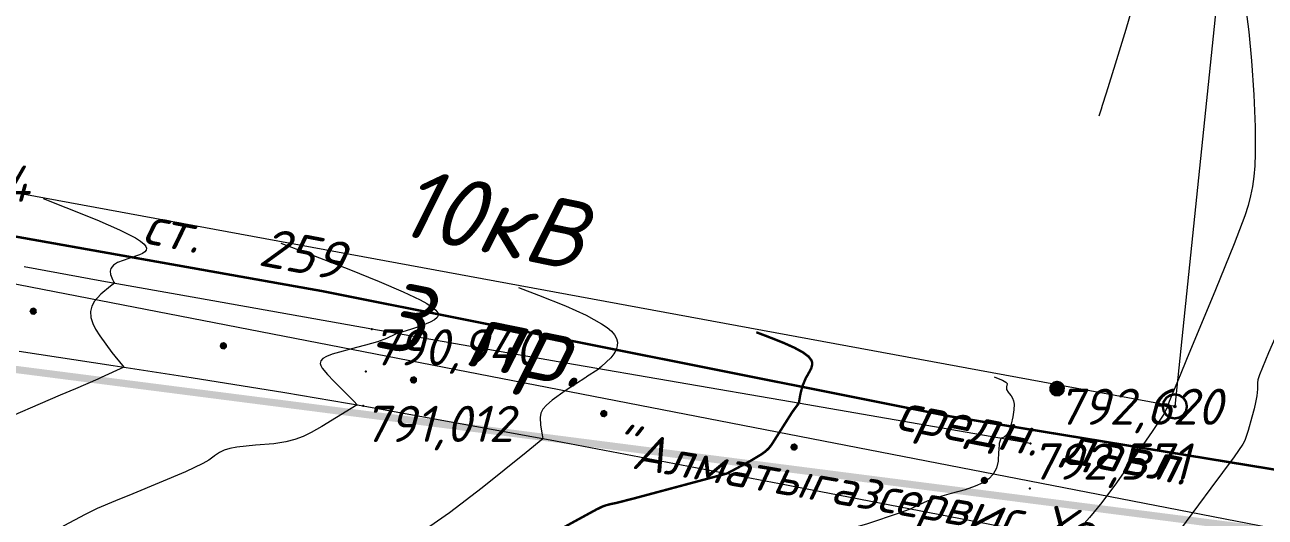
# Model space of a CAD drawing. Header units: metres. Extents: x 629572 to 645168, y 4785785 to 4790166.
# Drawn here: x 635044.2 to 635095.5, y 4788188.5 to 4788208.9 of the extents above; entities that cross this region are included whole.
import ezdxf

# ---------------------------------------------------------------- set-up
doc = ezdxf.new("R2010")
doc.units = ezdxf.units.M
doc.linetypes.add('Сплошная', pattern=[0])
doc.linetypes.add('Сплошная_0_50', pattern=[0])
doc.layers.get('0').update_dxf_attribs({"linetype": 'CONTINUOUS'})
for name, color, linetype in [('Газопровод подземный', 7, 'CONTINUOUS'), ('Горизонтали', 7, 'CONTINUOUS'), ('Дороги  грунтовые_ проселочные (бровка-сплошная)', 7, 'CONTINUOUS'), ('Дороги с покрытием (осевая линия)', 7, 'CONTINUOUS'), ('красная линия', 7, 'CONTINUOUS'), ('Нурсултан', 7, 'CONTINUOUS'), ('Оттяжки для опор', 7, 'CONTINUOUS'), ('Столбы железобетонные', 7, 'CONTINUOUS')]:
    doc.layers.add(name, color=color, linetype=linetype)
doc.layers.add('ЛЭП в.напряж.', color=10, linetype='SIL_KAB_VYSVOLT', lineweight=13)
doc.styles.add('ISOCPEUR', font='isocpeui.ttf')
doc.styles.get("Standard").update_dxf_attribs({"font": 'isocpeui.ttf'})
doc.linetypes.add('GAZ_NADZ', pattern='A,10,-2.2,["|",Standard,S=1.8,R=0,X=-1.5,Y=-1],0,["-",Standard,S=1.5,R=0,X=-1.5,Y=0.05],-0.05', length=12.25)
doc.linetypes.add('GAZ_PODZ', pattern='A,4,-2.2,["|",Standard,S=1.8,R=0,X=-1.5,Y=-1],0,["-",Standard,S=1.5,R=0,X=-1.5,Y=0.05],4,-2,10,-2', length=24.2)
doc.linetypes.add('SIL_KAB_VYSVOLT', pattern='A,1.5,["<<",Standard,S=1.6,R=0,X=-1.5,Y=-0.8],5,0,1.5,[">>",Standard,S=1.6,R=0,X=-2.14,Y=-0.8],-2,8,-2', length=20)

# ---------------------------------------------------------------- blocks, each defined once
blk = doc.blocks.new('20 - 106.1.1 столбы дерев d-0.6')
at = {"true_color": 0xffffff}
blk.add_hatch(color=7, dxfattribs=at).paths.add_polyline_path([(0.295, 0.052), (0.193, 0.23), (0, 0.3), (0, 0.3), (-0.193, 0.23), (-0.295, 0.052), (-0.26, -0.15), (-0.103, -0.282), (0.103, -0.282), (0.26, -0.15)])
at = {"color": 7, "linetype": 'Continuous', "lineweight": 0, "const_width": 0.06, "flags": 128}
blk.add_lwpolyline([(0, 0.3), (0.139, 0.266), (0.247, 0.17), (0.298, 0.036), (0.281, -0.106), (0.199, -0.225), (0.072, -0.291), (-0.072, -0.291), (-0.199, -0.225), (-0.281, -0.106), (-0.298, 0.036), (-0.247, 0.17), (-0.139, 0.266), (0, 0.3)], close=True, dxfattribs=at)
at = {"color": 7, "linetype": 'Continuous', "lineweight": 0, "true_color": 0xffffff, "flags": 128}
blk.add_lwpolyline([(0, 0.3), (-0.193, 0.23), (-0.295, 0.052), (-0.26, -0.15), (-0.103, -0.282), (0.103, -0.282), (0.26, -0.15), (0.295, 0.052), (0.193, 0.23), (0, 0.3)], close=True, dxfattribs=at)
at = {"color": 7, "style": 'ISOCPEUR', "flags": 1}
for tag in ['X', 'Высота', 'Отметка', 'Имя объекта CREDO-III', 'Код объекта CREDO-III', 'Номер', 'Y']:
    blk.add_attdef(tag, (0, 0), '', height=2.5, dxfattribs=at)
blk = doc.blocks.new('26 - 108.1.1 опоры  жб d-1.0')
blk.add_hatch(color=7).paths.add_polyline_path([(0, 0.05), (-0.05, 0), (0, -0.05), (0.05, 0)])
at = {"color": 7, "linetype": 'Continuous', "lineweight": 0, "const_width": 0.1, "flags": 128}
blk.add_lwpolyline([(0, 0.5), (0.191, 0.462), (0.354, 0.354), (0.462, 0.191), (0.5, 0), (0.462, -0.191), (0.354, -0.354), (0.191, -0.462), (0, -0.5), (-0.191, -0.462), (-0.354, -0.354), (-0.462, -0.191), (-0.5, 0), (-0.462, 0.191), (-0.354, 0.354), (-0.191, 0.462), (0, 0.5)], close=True, dxfattribs=at)
at = {"color": 7, "linetype": 'Continuous', "lineweight": 0, "true_color": 0xffffff, "flags": 128}
blk.add_lwpolyline([(0, 0.5), (-0.25, 0.433), (-0.433, 0.25), (-0.5, 0), (-0.433, -0.25), (-0.25, -0.433), (0, -0.5), (0.25, -0.433), (0.433, -0.25), (0.5, 0), (0.433, 0.25), (0.25, 0.433), (0, 0.5)], close=True, dxfattribs=at)
at = {"color": 7, "linetype": 'Continuous', "lineweight": 0, "flags": 128}
for points in [[(0, 0.05), (-0.05, 0), (0, -0.05), (0.05, 0), (0, 0.05)], [(0, 0.05), (0.043, 0.025), (0.043, -0.025), (0, -0.05), (-0.043, -0.025), (-0.043, 0.025), (0, 0.05)]]:
    blk.add_lwpolyline(points, close=True, dxfattribs=at)
at = {"color": 7, "style": 'ISOCPEUR', "flags": 1}
for tag in ['Отметка(высота) верхнего провода', 'Отметка(высота) нижнего провода', 'X', 'Высота', 'Отметка', 'Имя объекта CREDO-III', 'Код объекта CREDO-III', 'Номер', 'Y']:
    blk.add_attdef(tag, (0, 0), '', height=2.5, dxfattribs=at)

msp = doc.modelspace()

# ---------------------------------------------------------------- hatches: boundary and pattern name
at = {"layer": 'Дороги с покрытием (осевая линия)'}
for points in [[(635044.573, 4788197.198), (635044.569, 4788197.2), (635044.565, 4788197.199), (635044.449, 4788197.167), (635044.439, 4788197.165), (635044.435, 4788197.163), (635044.433, 4788197.159), (635044.416, 4788197.12), (635044.381, 4788197.039), (635044.38, 4788197.035), (635044.38, 4788197.033), (635044.382, 4788197.031), (635044.391, 4788197.035), (635044.391, 4788197.035), (635044.382, 4788197.031), (635044.395, 4788197.014), (635044.405, 4788197), (635044.382, 4788197.031), (635044.443, 4788196.916), (635044.446, 4788196.912), (635044.45, 4788196.911), (635044.578, 4788196.887), (635044.587, 4788196.89), (635044.666, 4788196.959), (635044.685, 4788196.975), (635044.687, 4788196.977), (635044.689, 4788196.978), (635044.688, 4788196.983), (635044.683, 4788197.113), (635044.682, 4788197.118), (635044.679, 4788197.121), (635044.67, 4788197.125), (635044.636, 4788197.143), (635044.679, 4788197.121)], [(635052.443, 4788195.763), (635052.439, 4788195.766), (635052.435, 4788195.764), (635052.437, 4788195.755), (635052.435, 4788195.764), (635052.319, 4788195.732), (635052.309, 4788195.73), (635052.312, 4788195.72), (635052.309, 4788195.73), (635052.305, 4788195.728), (635052.303, 4788195.724), (635052.286, 4788195.685), (635052.252, 4788195.604), (635052.261, 4788195.6), (635052.254, 4788195.604), (635052.252, 4788195.604), (635052.25, 4788195.6), (635052.251, 4788195.598), (635052.252, 4788195.596), (635052.261, 4788195.6), (635052.261, 4788195.6), (635052.252, 4788195.596), (635052.265, 4788195.579), (635052.292, 4788195.543), (635052.252, 4788195.596), (635052.314, 4788195.481), (635052.321, 4788195.476), (635052.449, 4788195.453), (635052.451, 4788195.463), (635052.449, 4788195.453), (635052.454, 4788195.452), (635052.457, 4788195.455), (635052.536, 4788195.524), (635052.555, 4788195.541), (635052.558, 4788195.543), (635052.559, 4788195.544), (635052.559, 4788195.549), (635052.557, 4788195.549), (635052.549, 4788195.548), (635052.559, 4788195.549), (635052.553, 4788195.679), (635052.543, 4788195.678), (635052.549, 4788195.686), (635052.541, 4788195.691), (635052.525, 4788195.699), (635052.549, 4788195.686)], [(635060.317, 4788194.348), (635060.313, 4788194.351), (635060.308, 4788194.349), (635060.311, 4788194.34), (635060.311, 4788194.34), (635060.308, 4788194.349), (635060.192, 4788194.317), (635060.183, 4788194.314), (635060.176, 4788194.309), (635060.16, 4788194.27), (635060.126, 4788194.189), (635060.124, 4788194.184), (635060.125, 4788194.183), (635060.126, 4788194.18), (635060.139, 4788194.163), (635060.166, 4788194.128), (635060.126, 4788194.18), (635060.188, 4788194.066), (635060.197, 4788194.071), (635060.188, 4788194.066), (635060.19, 4788194.062), (635060.195, 4788194.061), (635060.323, 4788194.038), (635060.332, 4788194.04), (635060.325, 4788194.048), (635060.332, 4788194.04), (635060.411, 4788194.11), (635060.429, 4788194.126), (635060.432, 4788194.128), (635060.433, 4788194.129), (635060.433, 4788194.134), (635060.426, 4788194.264), (635060.416, 4788194.264), (635060.421, 4788194.264), (635060.426, 4788194.264), (635060.426, 4788194.269), (635060.422, 4788194.272)], [(635068.194, 4788192.953), (635068.19, 4788192.955), (635068.185, 4788192.954), (635068.188, 4788192.944), (635068.185, 4788192.954), (635068.069, 4788192.921), (635068.06, 4788192.919), (635068.054, 4788192.913), (635068.059, 4788192.911), (635068.063, 4788192.909), (635068.054, 4788192.913), (635068.037, 4788192.874), (635068.003, 4788192.793), (635068.001, 4788192.789), (635068.002, 4788192.787), (635068.003, 4788192.784), (635068.016, 4788192.768), (635068.043, 4788192.732), (635068.003, 4788192.784), (635068.066, 4788192.67), (635068.073, 4788192.665), (635068.074, 4788192.675), (635068.074, 4788192.675), (635068.073, 4788192.665), (635068.201, 4788192.642), (635068.209, 4788192.645), (635068.288, 4788192.714), (635068.307, 4788192.731), (635068.309, 4788192.733), (635068.31, 4788192.734), (635068.31, 4788192.739), (635068.304, 4788192.869), (635068.294, 4788192.868), (635068.298, 4788192.869), (635068.304, 4788192.869), (635068.303, 4788192.874), (635068.3, 4788192.877)], [(635076.073, 4788191.566), (635076.069, 4788191.568), (635076.064, 4788191.567), (635076.067, 4788191.558), (635076.067, 4788191.558), (635076.064, 4788191.567), (635075.948, 4788191.534), (635075.939, 4788191.532), (635075.932, 4788191.526), (635075.937, 4788191.524), (635075.941, 4788191.522), (635075.932, 4788191.526), (635075.916, 4788191.487), (635075.882, 4788191.406), (635075.891, 4788191.402), (635075.891, 4788191.402), (635075.884, 4788191.405), (635075.882, 4788191.406), (635075.88, 4788191.402), (635075.881, 4788191.4), (635075.882, 4788191.397), (635075.891, 4788191.402), (635075.891, 4788191.402), (635075.882, 4788191.397), (635075.895, 4788191.38), (635075.922, 4788191.345), (635075.922, 4788191.345), (635075.882, 4788191.397), (635075.945, 4788191.283), (635075.952, 4788191.278), (635076.08, 4788191.256), (635076.085, 4788191.255), (635076.088, 4788191.258), (635076.167, 4788191.328), (635076.186, 4788191.344), (635076.188, 4788191.346), (635076.189, 4788191.347), (635076.189, 4788191.352), (635076.183, 4788191.482), (635076.178, 4788191.49), (635076.173, 4788191.482), (635076.173, 4788191.482), (635076.178, 4788191.49), (635076.17, 4788191.494), (635076.12, 4788191.52), (635076.178, 4788191.49)], [(635083.952, 4788190.183), (635083.948, 4788190.185), (635083.944, 4788190.184), (635083.828, 4788190.151), (635083.818, 4788190.149), (635083.821, 4788190.139), (635083.818, 4788190.149), (635083.812, 4788190.143), (635083.795, 4788190.104), (635083.761, 4788190.023), (635083.771, 4788190.019), (635083.763, 4788190.022), (635083.761, 4788190.023), (635083.759, 4788190.018), (635083.76, 4788190.017), (635083.762, 4788190.014), (635083.824, 4788189.9), (635083.833, 4788189.905), (635083.824, 4788189.9), (635083.831, 4788189.895), (635083.959, 4788189.872), (635083.968, 4788189.875), (635084.046, 4788189.944), (635084.065, 4788189.961), (635084.059, 4788189.969), (635084.069, 4788189.969), (635084.062, 4788190.099), (635084.058, 4788190.107)]]:
    msp.add_hatch(color=7, dxfattribs=at).paths.add_polyline_path(points)

# ---------------------------------------------------------------- linework, layer by layer
at = {"layer": 'Газопровод подземный', "color": 50, "linetype": 'GAZ_PODZ', "lineweight": 13, "ltscale": 0.5, "flags": 128}
msp.add_lwpolyline([(634767.772, 4788220.603), (634852.542, 4788235.035), (634896.009, 4788225.723), (634931.084, 4788219.172), (634979.801, 4788210.62), (635199.374, 4788167.924), (635281.07, 4788167.023), (635401.234, 4788144.547), (635406.883, 4788140.607), (635414.121, 4788129.765)], dxfattribs=at)
at = {"layer": 'Газопровод подземный', "color": 50, "linetype": 'GAZ_NADZ', "lineweight": 13, "const_width": 0.1, "flags": 128}
msp.add_lwpolyline([(634907.636, 4788227.102), (634907.204, 4788225.748), (634913.261, 4788224.694), (634925.815, 4788222.245), (634926.196, 4788221.896), (634928.428, 4788221.493), (634941.99, 4788219.192), (634964.183, 4788214.945), (634987.607, 4788210.729), (635001.649, 4788207.944), (635035.997, 4788201.527), (635056.498, 4788197.876), (635082.516, 4788192.68), (635104.948, 4788188.998), (635104.876, 4788186.491)], dxfattribs=at)
at = {"layer": 'Горизонтали', "color": 34, "linetype": 'Сплошная', "lineweight": 0, "true_color": 0xa55200, "flags": 128}
for points, elevation in [([(635092.097, 4788214.242), (635092.247, 4788213.975), (635092.885, 4788212.833), (635093.18, 4788212.275), (635093.22, 4788212.196), (635093.463, 4788211.745), (635093.744, 4788211.268), (635094.069, 4788210.768), (635094.445, 4788210.241), (635094.449, 4788210.237), (635094.587, 4788210.012), (635094.691, 4788209.709), (635094.785, 4788209.252), (635094.872, 4788208.627), (635094.986, 4788207.424), (635095.078, 4788206.013), (635095.129, 4788204.686), (635095.134, 4788203.584), (635095.116, 4788203.071), (635095.08, 4788202.625), (635095.025, 4788202.217), (635094.947, 4788201.823), (635094.844, 4788201.428), (635094.707, 4788200.997), (635094.271, 4788199.838), (635093.498, 4788197.931), (635092.296, 4788195.041), (635092.026, 4788194.393), (635091.575, 4788193.302), (635091.47, 4788193.013), (635091.469, 4788193.012), (635091.346, 4788192.777), (635090.871, 4788192.057), (635090.101, 4788190.934), (635089.389, 4788189.932), (635088.78, 4788189.114), (635088.28, 4788188.489), (635087.837, 4788187.998), (635087.438, 4788187.632), (635087.075, 4788187.38), (635086.664, 4788187.183), (635086.311, 4788187.038), (635085.648, 4788186.755), (635085.269, 4788186.562), (635084.719, 4788186.279), (635083.748, 4788185.836), (635082.677, 4788185.4), (635081.831, 4788185.093), (635081.022, 4788184.839), (635080.184, 4788184.617), (635079.3, 4788184.425), (635077.727, 4788184.157), (635075.525, 4788183.853), (635074.892, 4788183.77), (635074.098, 4788183.653), (635073.695, 4788183.567), (635073.667, 4788183.559), (635073.515, 4788183.523), (635072.726, 4788183.339), (635071.31, 4788182.988), (635069.924, 4788182.644), (635068.976, 4788182.433), (635068.963, 4788182.431), (635068.587, 4788182.363), (635068.103, 4788182.253), (635067.24, 4788182.024), (635066.517, 4788181.795), (635065.821, 4788181.502), (635064.511, 4788180.824), (635063.908, 4788180.503), (635063.446, 4788180.288), (635063.114, 4788180.196), (635062.498, 4788180.088), (635061.818, 4788179.993), (635061.716, 4788179.982), (635061.144, 4788179.894), (635060.439, 4788179.666), (635060.332, 4788179.627), (635059.926, 4788179.483), (635059.37, 4788179.285), (635059.083, 4788179.167), (635059.069, 4788179.159), (635059.065, 4788179.156), (635059.063, 4788179.156), (635059.062, 4788179.155)], 793), ([(635090.048, 4788212.341), (635090.069, 4788212.305), (635090.156, 4788212.15), (635090.197, 4788212.071), (635090.201, 4788212.064), (635090.232, 4788212.003), (635090.268, 4788211.939), (635090.31, 4788211.872), (635090.359, 4788211.802), (635090.359, 4788211.801), (635090.39, 4788211.731), (635090.413, 4788211.589), (635090.418, 4788211.339), (635090.379, 4788211.008), (635090.292, 4788210.569), (635090.156, 4788210.021), (635089.785, 4788208.721), (635089.343, 4788207.278), (635088.966, 4788206.08), (635088.803, 4788205.567), (635088.755, 4788205.413), (635088.677, 4788205.168), (635088.666, 4788205.133)], 792.5), ([(635098.214, 4788206.551), (635098.212, 4788206.494), (635098.202, 4788206.138), (635098.196, 4788205.062), (635098.195, 4788204.806), (635098.187, 4788202.837), (635098.173, 4788201.89), (635098.152, 4788201.476), (635098.122, 4788201.149), (635098.083, 4788200.893), (635098.041, 4788200.703), (635098.01, 4788200.6), (635097.527, 4788199.5), (635097.423, 4788199.266), (635095.685, 4788195.31), (635095.32, 4788194.411), (635095.249, 4788194.193), (635095.233, 4788194.071), (635095.233, 4788194.069), (635095.225, 4788193.811), (635095.197, 4788193.538), (635095.149, 4788193.258), (635095.092, 4788192.995), (635094.999, 4788192.65), (635094.84, 4788192.103), (635094.84, 4788192.102), (635094.753, 4788191.802), (635094.753, 4788191.801), (635094.71, 4788191.687), (635094.625, 4788191.533), (635094.271, 4788191.012), (635093.301, 4788189.7), (635092.278, 4788188.323), (635091.712, 4788187.545), (635090.936, 4788186.488), (635090.473, 4788185.899), (635090.194, 4788185.598), (635089.939, 4788185.395), (635089.641, 4788185.232), (635089.141, 4788185.025), (635088.9, 4788184.929), (635087.403, 4788184.325), (635086.33, 4788183.847), (635085.447, 4788183.393), (635084.494, 4788182.833), (635084.306, 4788182.718), (635083.748, 4788182.414), (635083.064, 4788182.143), (635080.859, 4788181.387), (635080.208, 4788181.185), (635080.17, 4788181.178), (635080.062, 4788181.156), (635079.964, 4788181.13), (635079.947, 4788181.125), (635079.83, 4788181.093), (635079.696, 4788181.06), (635079.517, 4788181.021), (635079.224, 4788180.961), (635078.952, 4788180.908), (635078.84, 4788180.886), (635078.139, 4788180.748), (635077.326, 4788180.573), (635076.462, 4788180.368), (635076.441, 4788180.363), (635075.968, 4788180.262), (635075.293, 4788180.165), (635074.313, 4788180.049), (635072.588, 4788179.836), (635072.021, 4788179.74), (635071.608, 4788179.635), (635071.519, 4788179.609), (635071.174, 4788179.534), (635070.844, 4788179.468), (635070.244, 4788179.333), (635069.749, 4788179.22), (635069.19, 4788179.115), (635069.119, 4788179.104), (635068.602, 4788179.009), (635067.934, 4788178.857), (635066.774, 4788178.539), (635066.295, 4788178.39), (635065.845, 4788178.244), (635065.498, 4788178.129), (635065.498, 4788178.129), (635065.308, 4788178.066), (635065.249, 4788178.047), (635065.239, 4788178.043), (635065.229, 4788178.04)], 793.5), ([(635044.944, 4788201.715), (635045.887, 4788201.347), (635047.174, 4788200.831), (635048.11, 4788200.42), (635048.766, 4788200.08), (635048.984, 4788199.939), (635049.13, 4788199.817), (635049.196, 4788199.73), (635049.222, 4788199.65), (635049.209, 4788199.574), (635049.155, 4788199.503), (635049.064, 4788199.437), (635048.932, 4788199.373), (635048.498, 4788199.225), (635048.028, 4788199.06), (635047.858, 4788198.95), (635047.756, 4788198.818), (635047.726, 4788198.699), (635047.739, 4788198.565), (635047.821, 4788198.361), (635047.878, 4788198.248), (635047.899, 4788198.207), (635047.902, 4788198.201)], 790.5), ([(635054.788, 4788199.867), (635055.967, 4788199.416), (635057.602, 4788198.784), (635058.866, 4788198.275), (635059.856, 4788197.85), (635060.557, 4788197.514), (635060.841, 4788197.356), (635061.056, 4788197.213), (635061.204, 4788197.085), (635061.286, 4788196.97), (635061.304, 4788196.868), (635061.261, 4788196.775), (635061.156, 4788196.687), (635060.976, 4788196.592), (635060.57, 4788196.427), (635060.164, 4788196.29), (635059.842, 4788196.191), (635059.842, 4788196.191), (635059.821, 4788196.185), (635059.665, 4788196.138), (635059.609, 4788196.121), (635059.6, 4788196.118), (635059.591, 4788196.116)], 791), ([(635047.902, 4788198.201), (635047.743, 4788198.081), (635047.341, 4788197.753), (635047.079, 4788197.462), (635046.961, 4788197.245), (635046.91, 4788197.024), (635046.925, 4788196.786), (635047.005, 4788196.528), (635047.122, 4788196.291), (635047.291, 4788196.015), (635047.796, 4788195.329), (635048.234, 4788194.793), (635048.296, 4788194.721)], 790.5), ([(635064.633, 4788198.018), (635065.453, 4788197.705), (635066.582, 4788197.259), (635067.431, 4788196.875), (635068.066, 4788196.525), (635068.3, 4788196.364), (635068.477, 4788196.213), (635068.604, 4788196.064), (635068.688, 4788195.913), (635068.727, 4788195.758), (635068.723, 4788195.601), (635068.675, 4788195.443), (635068.584, 4788195.281), (635068.452, 4788195.116), (635068.261, 4788194.928), (635068.069, 4788194.75), (635067.989, 4788194.678), (635067.968, 4788194.661), (635067.963, 4788194.657), (635067.962, 4788194.656), (635067.959, 4788194.655), (635067.959, 4788194.655)], 791.5), ([(635059.591, 4788196.116), (635059.533, 4788196.084), (635059.172, 4788195.912), (635058.794, 4788195.779), (635058.298, 4788195.636), (635057.917, 4788195.538), (635056.919, 4788195.261), (635056.685, 4788195.169), (635056.529, 4788195.078), (635056.443, 4788194.984), (635056.419, 4788194.879), (635056.441, 4788194.789), (635056.497, 4788194.683), (635056.722, 4788194.414), (635056.989, 4788194.145), (635057.171, 4788193.963), (635057.811, 4788193.313), (635057.957, 4788193.164)], 791), ([(635048.296, 4788194.721), (635048.141, 4788194.651), (635047.508, 4788194.365), (635047.349, 4788194.294), (635047.297, 4788194.271), (635047.214, 4788194.23), (635047.213, 4788194.23), (635046.283, 4788193.826), (635045.649, 4788193.555), (635042.841, 4788192.349), (635042.022, 4788191.978), (635041.604, 4788191.741), (635041.6, 4788191.739), (635040.998, 4788191.369), (635040.465, 4788191.068), (635039.549, 4788190.61), (635039.072, 4788190.376), (635038.702, 4788190.178), (635038.335, 4788189.959), (635038.293, 4788189.933), (635037.693, 4788189.581), (635036.989, 4788189.228), (635036.015, 4788188.769), (635035.172, 4788188.383), (635034.13, 4788187.928), (635033.295, 4788187.583), (635032.685, 4788187.368), (635031.971, 4788187.187), (635031.541, 4788187.083), (635031.165, 4788186.944), (635030.686, 4788186.703), (635029.639, 4788186.129), (635028.67, 4788185.556), (635028.474, 4788185.437)], 790.5), ([(635067.959, 4788194.655), (635067.924, 4788194.631), (635067.45, 4788194.323), (635067.413, 4788194.299), (635066.564, 4788193.741), (635066.025, 4788193.352), (635065.794, 4788193.153), (635065.645, 4788192.981), (635065.561, 4788192.817), (635065.527, 4788192.63), (635065.54, 4788192.324), (635065.611, 4788191.914), (635065.645, 4788191.757)], 791.5), ([(635084.322, 4788194.322), (635084.424, 4788194.284), (635084.672, 4788194.185), (635084.812, 4788194.107), (635084.861, 4788194.039), (635084.85, 4788193.951), (635084.84, 4788193.916), (635084.842, 4788193.795), (635084.906, 4788193.68), (635084.947, 4788193.637), (635085.034, 4788193.538), (635085.091, 4788193.44), (635085.13, 4788193.324), (635085.149, 4788193.191), (635085.144, 4788192.953), (635085.105, 4788192.661), (635085.036, 4788192.354), (635084.952, 4788192.1), (635084.842, 4788191.901), (635084.742, 4788191.814), (635084.667, 4788191.787), (635084.642, 4788191.781), (635084.626, 4788191.777), (635084.612, 4788191.774), (635084.611, 4788191.774), (635084.609, 4788191.773)], 792.5), ([(635057.957, 4788193.164), (635057.703, 4788193.008), (635056.489, 4788192.265), (635056.053, 4788192.011), (635055.712, 4788191.845), (635055.366, 4788191.717), (635055, 4788191.626), (635054.494, 4788191.55), (635053.746, 4788191.485), (635052.97, 4788191.411), (635052.684, 4788191.356), (635052.448, 4788191.282), (635052.252, 4788191.185), (635052.041, 4788191.041), (635052.034, 4788191.036), (635051.804, 4788190.874), (635051.561, 4788190.729), (635050.844, 4788190.381), (635048.662, 4788189.473), (635047.945, 4788189.182), (635047.184, 4788188.859), (635046.693, 4788188.621), (635045.806, 4788188.144), (635045.715, 4788188.093), (635045.089, 4788187.754), (635044.529, 4788187.476), (635043.62, 4788187.065), (635042.823, 4788186.705), (635042.27, 4788186.416), (635041.515, 4788185.946), (635041.469, 4788185.917), (635039.353, 4788184.575), (635038.703, 4788184.183), (635038.483, 4788184.053), (635037.586, 4788183.481), (635037.416, 4788183.361), (635037.334, 4788183.296), (635037.302, 4788183.265), (635037.294, 4788183.256), (635037.289, 4788183.25), (635037.285, 4788183.245), (635037.285, 4788183.245), (635037.284, 4788183.244)], 791), ([(635065.645, 4788191.757), (635064.946, 4788191.187), (635063.126, 4788189.723), (635061.768, 4788188.682), (635060.638, 4788187.89), (635059.534, 4788187.2), (635059.131, 4788186.969), (635059.1, 4788186.965), (635059.067, 4788186.962), (635059.061, 4788186.961), (635059.033, 4788186.958), (635058.997, 4788186.949), (635058.994, 4788186.948), (635058.983, 4788186.945), (635058.903, 4788186.922), (635058.68, 4788186.857), (635058.429, 4788186.779), (635058.428, 4788186.779), (635058.256, 4788186.738), (635057.992, 4788186.708), (635057.051, 4788186.669), (635056.458, 4788186.659), (635055.121, 4788186.633), (635054.109, 4788186.591), (635053.254, 4788186.528), (635052.563, 4788186.442), (635052.188, 4788186.373), (635051.843, 4788186.29), (635051.523, 4788186.19), (635051.225, 4788186.073), (635050.953, 4788185.943), (635050.686, 4788185.79), (635050.075, 4788185.36), (635049.883, 4788185.216), (635048.966, 4788184.534), (635048.389, 4788184.135), (635047.961, 4788183.881), (635047.484, 4788183.655), (635047.331, 4788183.587), (635046.251, 4788183.05), (635045.579, 4788182.658), (635045.522, 4788182.624), (635045.497, 4788182.608), (635045.471, 4788182.592), (635045.467, 4788182.589), (635045.463, 4788182.587), (635045.462, 4788182.587)], 791.5), ([(635084.609, 4788191.773), (635084.587, 4788191.728), (635084.536, 4788191.557), (635084.514, 4788191.283), (635084.513, 4788191.207), (635084.491, 4788190.829), (635084.421, 4788190.538), (635084.292, 4788190.29), (635084.103, 4788190.088), (635083.863, 4788189.93), (635083.538, 4788189.783), (635083.128, 4788189.643), (635082.541, 4788189.479), (635082.155, 4788189.373), (635081.557, 4788189.171), (635081.048, 4788188.935), (635080.883, 4788188.848)], 792.5), ([(635080.883, 4788188.848), (635080.389, 4788188.674), (635079.087, 4788188.232), (635078.079, 4788187.934), (635077.24, 4788187.744), (635076.326, 4788187.596), (635076.238, 4788187.584), (635075.825, 4788187.512), (635075.815, 4788187.509), (635075.783, 4788187.501), (635074.609, 4788187.209), (635072.852, 4788186.764), (635070.099, 4788186.068), (635068.809, 4788185.759), (635068.806, 4788185.759), (635068.573, 4788185.716), (635068.272, 4788185.649), (635067.737, 4788185.507), (635067.471, 4788185.424), (635067.174, 4788185.302), (635066.295, 4788184.865), (635064.036, 4788183.62), (635062.864, 4788182.968), (635062.11, 4788182.572), (635061.922, 4788182.49), (635061.786, 4788182.454), (635061.366, 4788182.38), (635060.901, 4788182.316), (635060.831, 4788182.309), (635060.44, 4788182.249), (635059.958, 4788182.093), (635059.886, 4788182.068), (635058.573, 4788181.619), (635057.657, 4788181.311), (635055.718, 4788180.658), (635054.899, 4788180.368), (635054.862, 4788180.351)], 792.5)]:
    msp.add_lwpolyline(points, dxfattribs=dict(at, elevation=elevation))
at = {"layer": 'Горизонтали', "color": 34, "linetype": 'Сплошная', "lineweight": 0, "const_width": 0.1, "elevation": 792, "flags": 128}
for points in [[(635074.477, 4788196.17), (635074.938, 4788195.995), (635075.573, 4788195.745), (635076.052, 4788195.53), (635076.411, 4788195.334), (635076.645, 4788195.16), (635076.76, 4788195.007), (635076.787, 4788194.928), (635076.794, 4788194.845), (635076.752, 4788194.671), (635076.621, 4788194.43), (635076.524, 4788194.263), (635076.39, 4788193.94), (635076.31, 4788193.635), (635076.268, 4788193.402), (635076.256, 4788193.331), (635076.247, 4788193.274), (635076.239, 4788193.228), (635076.239, 4788193.227), (635076.238, 4788193.22)], [(635076.238, 4788193.22), (635076.216, 4788193.2), (635075.969, 4788192.864), (635075.27, 4788191.761), (635075.249, 4788191.727), (635075.105, 4788191.501), (635074.996, 4788191.362), (635074.867, 4788191.239), (635074.692, 4788191.112), (635074.241, 4788190.84), (635073.539, 4788190.461), (635073.259, 4788190.313)], [(635073.259, 4788190.313), (635072.505, 4788190.111), (635069.474, 4788189.298), (635068.65, 4788189.086), (635068.65, 4788189.086), (635068.559, 4788189.07), (635068.442, 4788189.045), (635068.233, 4788188.991), (635068.094, 4788188.939), (635067.835, 4788188.81), (635066.77, 4788188.229), (635063.831, 4788186.57), (635061.819, 4788185.433), (635060.774, 4788184.855), (635060.459, 4788184.712), (635060.233, 4788184.673), (635059.984, 4788184.639), (635059.946, 4788184.635), (635059.737, 4788184.604), (635059.478, 4788184.521), (635059.44, 4788184.508), (635058.738, 4788184.271), (635057.826, 4788183.967), (635056.975, 4788183.684), (635054.931, 4788182.998), (635054.751, 4788182.937), (635053.03, 4788182.36), (635051.999, 4788182.031), (635051.544, 4788181.903), (635051.173, 4788181.819), (635051.009, 4788181.779), (635050.885, 4788181.717), (635050.778, 4788181.641), (635050.7, 4788181.576), (635050.663, 4788181.544), (635050.658, 4788181.539), (635050.643, 4788181.526), (635050.64, 4788181.524)]]:
    msp.add_lwpolyline(points, dxfattribs=at)
at = {"layer": 'Дороги  грунтовые_ проселочные (бровка-сплошная)', "color": 7, "linetype": 'Continuous', "lineweight": 0, "flags": 128}
for points in [[(635085.83, 4788191.562), (635085.83, 4788191.562), (635075.896, 4788193.279), (635066.593, 4788194.892), (635058.552, 4788196.297), (635051.355, 4788197.579), (635047.383, 4788198.294), (635044.161, 4788198.875)], [(635043.957, 4788195.392), (635047.843, 4788194.792), (635051.084, 4788194.293), (635054.949, 4788193.676), (635058.199, 4788193.122), (635066.167, 4788191.662), (635075.437, 4788189.899), (635085.358, 4788187.984), (635085.358, 4788187.984)]]:
    msp.add_lwpolyline(points, dxfattribs=at)
at = {"layer": 'красная линия', "color": 1, "linetype": 'Сплошная_0_50', "lineweight": 0, "true_color": 0xff0000, "const_width": 0.3, "elevation": 794.579, "flags": 128}
msp.add_lwpolyline([(635401.641, 4788148.595), (634957.655, 4788205.711), (634868.946, 4788233.682), (634603.956, 4788290.084), (634469.438, 4788276.801), (634466.442, 4788288.998), (634455.452, 4788300.111), (634423.85, 4788288.187), (634367.861, 4788295.693), (634267.843, 4788409.4), (634475.845, 4788682.207), (634474.555, 4788790.795), (634449.85, 4788818.401), (634024.042, 4788644.6), (633889.34, 4788556.209), (633827.944, 4788529.992), (633792.752, 4788543.316), (633784.34, 4788495.79), (633741.538, 4788462.098), (633741.25, 4788461.815), (633707.246, 4788430.797), (633615.343, 4788446.001), (633603.65, 4788448.117), (633593.847, 4788448.295), (633403.135, 4788458.998), (633383.735, 4788456.919), (632950.737, 4788523.705), (632422.446, 4788608.882), (631759.541, 4788723.01), (631749.061, 4788727.901), (631729.34, 4788731.902), (631702.953, 4788733.892), (631676.149, 4788739.917), (631633.151, 4788748.593), (631552.757, 4788764.604), (631505.748, 4788774.005), (631486.053, 4788777.916), (631418.334, 4788781.792), (630663.641, 4788895.085)], dxfattribs=at)
at = {"layer": 'ЛЭП в.напряж.', "lineweight": 13}
msp.add_lwpolyline([(635094.192, 4788216.187), (635091.807, 4788193.096), (635037.688, 4788203.077), (634989.445, 4788212.408), (634943.944, 4788221.156), (634903.173, 4788229.756), (634855.942, 4788238.087), (634815.233, 4788217.108), (634760.25, 4788226.648), (634705.654, 4788234.71), (634655.704, 4788243.501), (634645.081, 4788239.296), (634600.493, 4788288.281), (634571.888, 4788284.167), (634525.981, 4788278.309), (634467.227, 4788288.266), (634469.815, 4788291.316)], dxfattribs=at)
at = {"layer": 'Нурсултан', "color": 7}
for p in [(635056.498, 4788197.876, 3.984), (635058.552, 4788196.297, 4.263), (635058.304, 4788194.545, 4.429), (635086.931, 4788193.832, 5.943), (635058.199, 4788193.122, 4.335), (635091.807, 4788193.096, 6.347), (635082.516, 4788192.68, 5.622), (635085.83, 4788191.562, 5.894), (635085.805, 4788189.696, 5.887)]:
    msp.add_point(p, dxfattribs=at)

# ---------------------------------------------------------------- block references
at = {"layer": 'Оттяжки для опор', "color": 7, "linetype": 'Continuous'}
msp.add_blockref('20 - 106.1.1 столбы дерев d-0.6', (635086.931, 4788193.832, 795.239), dxfattribs=at)
at = {"layer": 'Столбы железобетонные', "color": 7, "linetype": 'Continuous'}
msp.add_blockref('26 - 108.1.1 опоры  жб d-1.0', (635091.807, 4788193.096, 795.239), dxfattribs=at)

# ---------------------------------------------------------------- texts
at = {"layer": 'Газопровод подземный', "color": 2, "style": 'ISOCPEUR'}
for s, height, rotation, p in [('ст.', 1.6145, 349.1517, (635049.001, 4788199.879)), (' 259', 1.6145, 349.1517, (635052.806, 4788199.15)), ('средн. давл.', 1.61454, 348.9961, (635080.199, 4788192.157)), ('"', 1.5, 350.0976, (635068.335, 4788190.699)), ('Алматыгазсервис Холдинг"', 1.5, 350.0976, (635069.281, 4788190.534))]:
    msp.add_text(s, height=height, rotation=rotation, dxfattribs=at).set_placement(p)
at = {"layer": 'ЛЭП в.напряж.', "color": 1, "insert": (635058.371, 4788194.835), "char_height": 2.8505, "attachment_point": 7, "rotation": 348.4908, "style": 'ISOCPEUR'}
msp.add_mtext('10кВ\\P3 пр.', dxfattribs=at)
at = {"layer": 'Нурсултан', "color": 251, "char_height": 1.5, "attachment_point": 1, "style": 'ISOCPEUR'}
for s, insert in [('790,144', (635037.688, 4788203.077, 3.467)), ('790,940', (635058.552, 4788196.297, 4.263)), ('792,620', (635086.931, 4788193.832, 5.943)), ('791,012', (635058.199, 4788193.122, 4.335)), ('792,571', (635085.83, 4788191.562, 5.894))]:
    msp.add_mtext(s, dxfattribs=dict(at, insert=insert))

doc.saveas('drawing.dxf')
